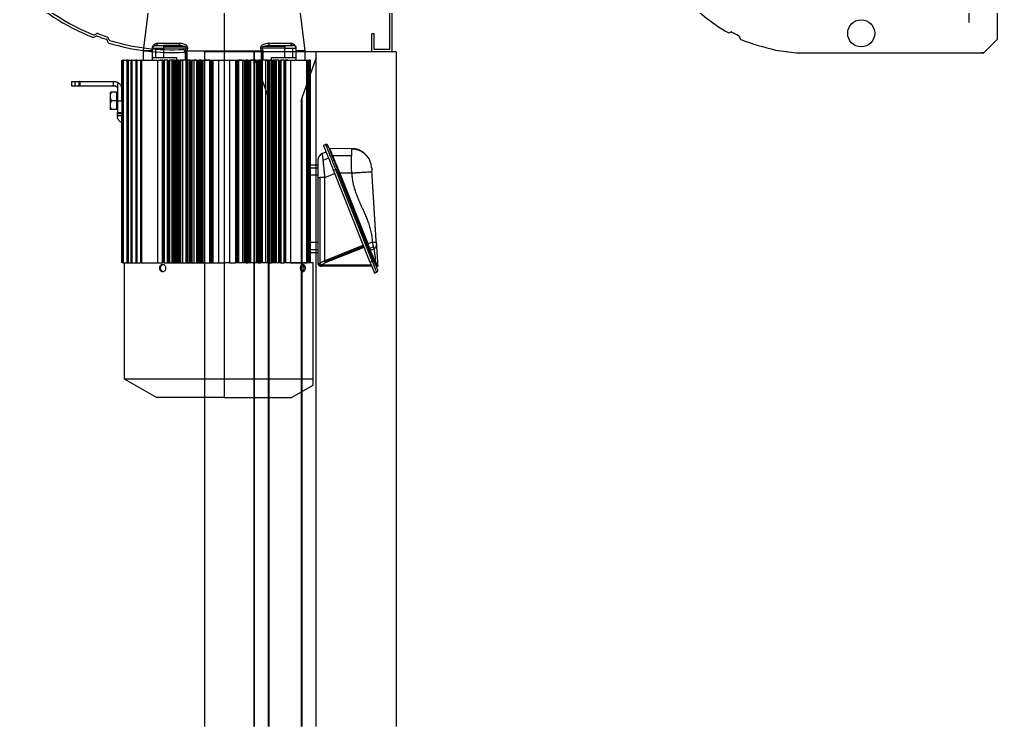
# Model space of a CAD drawing. Header units: millimetres. Extents: x -5505 to 394412, y -8522 to 584759.
# Drawn here: x 241105 to 241830, y 485355 to 485879 of the extents above; entities that cross this region are included whole.
import ezdxf

# ---------------------------------------------------------------- set-up
doc = ezdxf.new("R2010")
doc.units = ezdxf.units.MM
doc.linetypes.add('CENTER', pattern=[50.8, 31.75, -6.35, 6.35, -6.35])

# ---------------------------------------------------------------- blocks, each defined once
blk = doc.blocks.new('Motor_Hyponic_1hp_side')
at = {"color": 7, "linetype": 'Continuous', "lineweight": 25}
for p, q in [((-28.5, -118.74), (-32.5, -150.75)), ((27.5, -118.74), (27.5, -150.74)), ((87.5, -150.75), (83.5, -118.74)), ((-32.5, -150.73), (-32.5, -157.74)), ((-25.74, -150.74), (-25.73, -148.99)), ((-25.74, -150.74), (-25.73, -150.74)), ((-25.73, -150.74), (-25.56, -150.68)), ((-25.5, -155.74), (-25.5, -148.74)), ((-23.16, -155.74), (-23.16, -148.74)), ((-6.45, -146.74), (-17.5, -146.74)), ((-17.5, -147.33), (-2.06, -147.33)), ((-17.5, -148.74), (-17.5, -155.74)), ((-0.61, -148.74), (-17.5, -148.74)), ((-1.12, -150.62), (-0.61, -148.74)), ((-1.12, -150.62), (-0.64, -150.68)), ((-1.12, -157.74), (-1.12, -150.62)), ((-0.64, -150.68), (-0.2, -150.74)), ((-0.64, -157.74), (-0.64, -150.68)), ((-0.17, -150.74), (-0.2, -150.74)), ((-0.2, -150.74), (-0.2, -157.74)), ((0.3, -148.99), (-0.17, -150.74)), ((27.5, -150.74), (27.5, -157.74)), ((55.17, -150.74), (54.7, -148.99)), ((55.17, -150.74), (55.2, -150.74)), ((55.2, -150.74), (55.64, -150.68)), ((55.2, -157.74), (55.2, -150.74)), ((55.61, -148.74), (56.12, -150.62)), ((72.5, -148.74), (55.61, -148.74)), ((55.64, -150.68), (56.12, -150.62)), ((55.64, -150.68), (55.64, -157.74)), ((56.12, -150.62), (56.12, -157.74)), ((57.06, -147.33), (72.5, -147.33)), ((61.45, -146.74), (72.5, -146.74)), ((72.5, -155.74), (72.5, -148.74)), ((78.16, -148.74), (78.16, -155.74)), ((80.5, -148.74), (80.5, -155.74)), ((80.56, -150.68), (80.73, -150.74)), ((80.73, -148.99), (80.74, -150.74)), ((80.74, -150.74), (80.73, -150.74)), ((87.5, -157.74), (87.5, -150.73)), ((-48.39, -178.39), (-48.39, -157.74)), ((-47.87, -157.74), (-47.87, -307.74)), ((-47.37, -157.74), (-44.85, -157.74)), ((-47.37, -157.74), (-47.37, -307.74)), ((-44.5, -157.74), (-44.5, -307.74)), ((-43.7, -157.74), (-42.08, -157.74)), ((-43.7, -157.74), (-43.7, -307.74)), ((-41.73, -157.74), (-41.73, -307.74)), ((-40.93, -157.74), (-38.21, -157.74)), ((-40.93, -157.74), (-40.93, -307.74)), ((-37.86, -157.74), (-37.86, -307.74)), ((-37.15, -157.74), (-34.78, -157.74)), ((-37.15, -157.74), (-37.15, -307.74)), ((-34.5, -157.74), (-34.5, -307.74)), ((-34.27, -157.74), (-34.27, -307.74)), ((-33.7, -157.74), (-21.56, -157.74)), ((-33.7, -157.74), (-33.7, -307.74)), ((-25.5, -157.74), (-25.5, -155.74)), ((-21.56, -307.74), (-21.56, -157.74)), ((-17.85, -157.74), (-19.63, -157.74)), ((-18.11, -307.74), (-18.11, -157.74)), ((-17.5, -155.74), (-7.47, -155.74)), ((-17.5, -307.74), (-17.5, -157.74)), ((-17.27, -307.74), (-17.27, -157.74)), ((-14.8, -157.74), (-16.7, -157.74)), ((-16.7, -307.74), (-16.7, -157.74)), ((-14.8, -157.74), (-14.8, -307.74)), ((-14.23, -157.74), (-14.23, -307.74)), ((-14, -157.74), (-14, -307.74)), ((-13.42, -157.74), (-13.12, -157.74)), ((-11.02, -157.74), (-13.12, -157.74)), ((-13.12, -157.74), (-13.12, -307.74)), ((-11.02, -307.74), (-11.02, -157.74)), ((-10.38, -307.74), (-10.38, -157.74)), ((-9.71, -157.74), (-9.71, -307.74)), ((-9.07, -307.74), (-9.07, -157.74)), ((-8.64, -307.74), (-8.64, -157.74)), ((-8.47, -157.74), (-7.8, -157.74)), ((-8.47, -157.74), (-8.47, -307.74)), ((-7.8, -307.74), (-7.8, -157.74)), ((-7.47, -157.74), (-7.47, -155.74)), ((-7, -157.74), (-7, -307.74)), ((-6.2, -157.74), (-5.63, -157.74)), ((-6.2, -157.74), (-6.2, -307.74)), ((-5.63, -307.74), (-5.63, -157.74)), ((-1.12, -157.74), (-5.2, -157.74)), ((-4.85, -157.74), (-4.85, -307.74)), ((-0.76, -157.74), (-3.38, -157.74)), ((-3.38, -157.74), (-3.38, -307.74)), ((-0.64, -157.74), (-1.12, -157.74)), ((-0.76, -157.74), (-0.54, -157.74)), ((-0.76, -307.74), (-0.76, -157.74)), ((-0.19, -307.74), (-0.19, -157.74)), ((0.04, -157.74), (0.7, -157.74)), ((0.04, -157.74), (0.04, -307.74)), ((0.7, -307.74), (0.7, -157.74)), ((1.5, -157.74), (1.5, -307.74)), ((2.3, -157.74), (2.88, -157.74)), ((2.3, -157.74), (2.3, -307.74)), ((2.88, -307.74), (2.88, -157.74)), ((3.57, -157.74), (3.57, -307.74)), ((7.28, -157.74), (4.93, -157.74)), ((4.93, -157.74), (4.93, -307.74)), ((7.28, -157.74), (7.63, -157.74)), ((7.28, -307.74), (7.28, -157.74)), ((7.98, -307.74), (7.98, -157.74)), ((8.28, -157.74), (8.92, -157.74)), ((8.28, -157.74), (8.28, -307.74)), ((8.92, -307.74), (8.92, -157.74)), ((9.72, -157.74), (9.72, -307.74)), ((10.5, -157.74), (11.12, -157.74)), ((10.5, -157.74), (10.5, -307.74)), ((11.12, -307.74), (11.12, -157.74)), ((11.73, -157.74), (11.73, -307.74)), ((16.85, -157.74), (12.97, -157.74)), ((12.97, -157.74), (12.97, -307.74)), ((16.85, -307.74), (16.85, -157.74)), ((17.7, -307.74), (17.7, -157.74)), ((18.09, -157.74), (19.12, -157.74)), ((18.09, -157.74), (18.09, -307.74)), ((19.12, -157.74), (23.5, -157.74)), ((19.12, -157.74), (19.12, -307.74)), ((23.5, -307.74), (23.5, -157.74)), ((23.85, -157.74), (27.5, -157.74)), ((23.85, -157.74), (27.5, -157.74)), ((27.5, -157.74), (31.15, -157.74)), ((27.5, -157.74), (27.5, -307.74)), ((27.5, -157.74), (31.15, -157.74)), ((31.5, -157.74), (35.88, -157.74)), ((31.5, -157.74), (31.5, -307.74)), ((35.88, -157.74), (36.91, -157.74)), ((35.88, -157.74), (35.88, -307.74)), ((36.91, -307.74), (36.91, -157.74)), ((37.3, -157.74), (37.3, -307.74)), ((37.8, -157.74), (41.62, -157.74)), ((41.27, -157.74), (38.15, -157.74)), ((38.15, -157.74), (38.15, -307.74)), ((41.27, -307.74), (41.27, -157.74)), ((42.5, -307.74), (42.5, -157.74)), ((43.1, -157.74), (43.7, -157.74)), ((43.1, -157.74), (43.1, -307.74)), ((43.7, -307.74), (43.7, -157.74)), ((44.5, -157.74), (44.5, -307.74)), ((45.3, -157.74), (45.94, -157.74)), ((45.3, -157.74), (45.3, -307.74)), ((45.94, -307.74), (45.94, -157.74)), ((46.25, -157.74), (46.25, -307.74)), ((46.6, -157.74), (46.96, -157.74)), ((50.07, -157.74), (46.96, -157.74)), ((46.96, -157.74), (46.96, -307.74)), ((50.07, -307.74), (50.07, -157.74)), ((51.43, -307.74), (51.43, -157.74)), ((52.12, -157.74), (52.7, -157.74)), ((52.12, -157.74), (52.12, -307.74)), ((52.7, -307.74), (52.7, -157.74)), ((53.5, -157.74), (53.5, -307.74)), ((54.3, -157.74), (54.96, -157.74)), ((54.3, -157.74), (54.3, -307.74)), ((54.96, -307.74), (54.96, -157.74)), ((55.19, -157.74), (55.19, -307.74)), ((55.54, -157.74), (55.76, -157.74)), ((56.12, -157.74), (55.64, -157.74)), ((58.38, -157.74), (55.76, -157.74)), ((55.76, -157.74), (55.76, -307.74)), ((60.2, -157.74), (56.12, -157.74)), ((58.38, -307.74), (58.38, -157.74)), ((59.85, -307.74), (59.85, -157.74)), ((60.63, -157.74), (61.2, -157.74)), ((60.63, -157.74), (60.63, -307.74)), ((61.2, -307.74), (61.2, -157.74)), ((62, -157.74), (62, -307.74)), ((62.47, -155.74), (72.5, -155.74)), ((62.47, -157.74), (62.47, -155.74)), ((62.79, -157.74), (63.47, -157.74)), ((62.79, -157.74), (62.79, -307.74)), ((63.47, -307.74), (63.47, -157.74)), ((63.64, -157.74), (63.64, -307.74)), ((64.07, -157.74), (64.07, -307.74)), ((64.71, -307.74), (64.71, -157.74)), ((65.38, -307.74), (65.38, -157.74)), ((68.12, -157.74), (66.02, -157.74)), ((66.02, -157.74), (66.02, -307.74)), ((68.12, -157.74), (68.42, -157.74)), ((68.12, -307.74), (68.12, -157.74)), ((69, -307.74), (69, -157.74)), ((69.23, -307.74), (69.23, -157.74)), ((71.7, -157.74), (69.8, -157.74)), ((69.8, -307.74), (69.8, -157.74)), ((71.7, -157.74), (71.7, -307.74)), ((72.27, -157.74), (72.27, -307.74)), ((72.5, -157.74), (72.5, -307.74)), ((74.63, -157.74), (72.76, -157.74)), ((73.11, -307.74), (73.11, -157.74)), ((76.56, -157.74), (88.7, -157.74)), ((76.56, -157.74), (76.56, -307.74)), ((80.5, -155.74), (80.5, -157.74)), ((88.7, -307.74), (88.7, -157.74)), ((89.27, -307.74), (89.27, -157.74)), ((89.5, -307.74), (89.5, -157.74)), ((89.85, -157.74), (90.5, -157.74)), ((90.5, -307.74), (90.5, -157.74)), ((91.21, -307.74), (91.21, -157.74)), ((91.5, -307.74), (91.5, -157.74)), ((-85.6, -173.54), (-85.6, -176.74)), ((-82.8, -176.74), (-82.8, -173.54)), ((-79.51, -173.54), (-80, -173.54)), ((-80, -176.74), (-80, -173.54)), ((-79.51, -173.54), (-54.59, -173.54)), ((-79.51, -173.54), (-79.51, -176.74)), ((-54.59, -176.74), (-54.59, -173.54)), ((-80, -176.74), (-79.51, -176.74)), ((-79.51, -176.74), (-54.59, -176.74)), ((-51.6, -173.94), (-51.6, -178.74)), ((-51.6, -173.94), (-49.92, -175.07)), ((-51.6, -178.74), (-51.6, -187.74)), ((-48.4, -187.74), (-48.4, -178.74)), ((-56.9, -181.24), (-56.32, -181.24)), ((-52.2, -181.24), (-56.32, -181.24)), ((-52.2, -187.74), (-56.32, -187.74)), ((-52.2, -181.24), (-52.2, -187.74)), ((-51.6, -181.93), (-52.2, -181.93)), ((-52.2, -187.74), (-52.2, -194.24)), ((-51.6, -187.74), (-48.4, -187.74)), ((-56.32, -194.24), (-56.9, -194.24)), ((-52.2, -194.24), (-56.32, -194.24)), ((-52.2, -193.56), (-51.6, -193.56)), ((-51.6, -196.4), (-48.4, -196.4)), ((-48.4, -197.5), (-51.6, -197.5)), ((-51.6, -199), (-51.6, -199.54)), ((-48.4, -199), (-51.6, -199)), ((-48.4, -199.54), (-48.4, -199)), ((-48.4, -203.62), (-48.4, -199.54)), ((-48.39, -307.74), (-48.39, -196.75)), ((101.03, -220.68), (102.61, -220.05)), ((121.76, -223.2), (105.71, -223.28)), ((103.06, -225.76), (100.15, -226.93)), ((121.84, -228.48), (107.88, -228.54)), ((91.5, -235.24), (97, -235.24)), ((91.5, -237.44), (97, -237.44)), ((108.45, -239.25), (110.03, -238.62)), ((110.03, -238.62), (137.28, -306.88)), ((110.88, -238.28), (138.14, -306.54)), ((111.24, -238.14), (138.49, -306.4)), ((136.8, -237.28), (136.4, -234.65)), ((91.5, -292.74), (91.5, -242.74)), ((91.5, -242.74), (97, -242.74)), ((97, -242.74), (97, -292.74)), ((97, -244.49), (97, -308.24)), ((98.46, -244.49), (98.46, -308.09)), ((102, -306.3), (102, -244.49)), ((135.71, -307.51), (108.45, -239.25)), ((113.12, -241.24), (122.02, -241.2)), ((134.12, -293.84), (113.12, -241.24)), ((97, -292.74), (91.5, -292.74)), ((137.22, -292.6), (134.12, -293.84)), ((135.41, -297.06), (138.08, -295.99)), ((91.5, -298.05), (97, -298.05)), ((91.5, -300.24), (97, -300.24)), ((135.97, -298.48), (138.46, -297.48)), ((-47.37, -307.74), (-44.85, -307.74)), ((-46.5, -307.74), (-46.5, -393.74)), ((-44.5, -307.74), (-44.46, -307.74)), ((-33.7, -307.74), (-21.56, -307.74)), ((-16.7, -307.74), (-14.8, -307.74)), ((19.12, -307.74), (23.5, -307.74)), ((23.85, -307.74), (27.5, -307.74)), ((27.5, -307.74), (27.5, -393.74)), ((31.15, -307.74), (27.5, -307.74)), ((31.5, -307.74), (35.88, -307.74)), ((69.8, -307.74), (71.7, -307.74)), ((76.56, -307.74), (88.7, -307.74)), ((93.5, -393.74), (93.5, -307.74)), ((98.3, -308.24), (98.46, -308.09)), ((136.8, -310.24), (99.78, -310.24)), ((102.28, -307.01), (102, -306.3)), ((102.52, -307.61), (102.28, -307.01)), ((137.28, -306.88), (135.71, -307.51)), ((139.05, -306.18), (139.52, -305.99)), ((139.46, -307.21), (139.05, -306.18)), ((139.56, -307.2), (139.46, -307.21)), ((139.52, -305.99), (139.56, -307.2)), ((140.45, -311.11), (140.49, -310.95)), ((141.33, -310.57), (141.04, -310.57)), ((138.86, -315.41), (140.44, -314.78)), ((-46.51, -393.74), (-22.49, -407.75)), ((27.5, -393.74), (27.5, -407.74)), ((77.49, -407.75), (93.5, -398.41))]:
    blk.add_line(p, q, dxfattribs=at)
at = {"color": 8, "linetype": 'Continuous', "lineweight": 25}
for p, q in [((-48.11, -157.74), (-48.11, -178.55)), ((-48.11, -187.93), (-48.11, -307.74)), ((104.91, -230.39), (100.69, -232.07)), ((102, -244.49), (109.37, -241.55)), ((130.65, -294.85), (102, -306.3)), ((102.28, -307.01), (130.94, -295.57)), ((102.52, -307.61), (131.18, -296.17)), ((100.07, -310.06), (136.72, -310.06)), ((136.52, -309.56), (100.3, -309.56))]:
    blk.add_line(p, q, dxfattribs=at)
at = {"color": 7, "linetype": 'Continuous', "lineweight": 25}
for points in [[(-25.74, -150.74), (-26.77, -150.74), (-28.83, -150.74), (-30.92, -150.74), (-32.22, -150.74), (-32.64, -150.74), (-32.22, -150.74), (-30.92, -150.74), (-28.83, -150.74), (-26.77, -150.74), (-25.74, -150.74)], [(-24.91, -147.33), (-25, -147.43), (-25.18, -147.62), (-25.36, -147.97), (-25.48, -148.35), (-25.49, -148.61), (-25.5, -148.74)], [(-25.5, -148.74), (-25.47, -148.74), (-25.41, -148.74), (-24.93, -148.74), (-24.21, -148.74), (-23.51, -148.74), (-23.16, -148.74)], [(-24.91, -147.33), (-24.82, -147.24), (-24.62, -147.07), (-24.27, -146.88), (-23.89, -146.77), (-23.63, -146.75), (-23.5, -146.74)], [(-23.5, -146.74), (-23.41, -146.74), (-23.23, -146.74), (-21.84, -146.74), (-19.86, -146.74), (-18.29, -146.74), (-17.5, -146.74)], [(-23.16, -148.74), (-22.77, -148.74), (-21.98, -148.74), (-20.58, -148.74), (-19.07, -148.74), (-18.02, -148.74), (-17.5, -148.74)], [(-21.85, -144.99), (-20.32, -144.99), (-17.25, -144.99), (-11.69, -144.99), (-7.46, -144.99), (-5.35, -144.99)], [(-17.5, -147.33), (-17.5, -147.24), (-17.5, -147.07), (-17.5, -146.88), (-17.5, -146.77), (-17.5, -146.75), (-17.5, -146.74)], [(-17.5, -147.33), (-17.5, -147.43), (-17.5, -147.62), (-17.5, -147.97), (-17.5, -148.35), (-17.5, -148.61), (-17.5, -148.74)], [(0.3, -148.99), (0.15, -148.95), (-0.13, -148.87), (-0.45, -148.79), (-0.61, -148.74)], [(-0.17, -150.74), (2, -150.74), (6.32, -150.74), (13.23, -150.74), (20.31, -150.74), (25.1, -150.74), (27.5, -150.74)], [(27.5, -150.74), (29.9, -150.74), (34.69, -150.74), (41.77, -150.74), (48.68, -150.74), (53, -150.74), (55.17, -150.74)], [(54.7, -148.99), (54.85, -148.95), (55.13, -148.87), (55.45, -148.79), (55.61, -148.74)], [(60.35, -144.99), (62.46, -144.99), (66.69, -144.99), (72.25, -144.99), (75.32, -144.99), (76.85, -144.99)], [(72.5, -147.33), (72.5, -147.24), (72.5, -147.07), (72.5, -146.88), (72.5, -146.77), (72.5, -146.75), (72.5, -146.74)], [(72.5, -146.74), (73.29, -146.74), (74.86, -146.74), (76.84, -146.74), (78.23, -146.74), (78.41, -146.74), (78.5, -146.74)], [(72.5, -147.33), (72.5, -147.43), (72.5, -147.62), (72.5, -147.97), (72.5, -148.35), (72.5, -148.61), (72.5, -148.74)], [(72.5, -148.74), (73.02, -148.74), (74.07, -148.74), (75.58, -148.74), (76.98, -148.74), (77.77, -148.74), (78.16, -148.74)], [(78.16, -148.74), (78.51, -148.74), (79.21, -148.74), (79.93, -148.74), (80.41, -148.74), (80.47, -148.74), (80.5, -148.74)], [(79.91, -147.33), (79.82, -147.24), (79.62, -147.07), (79.27, -146.88), (78.89, -146.77), (78.63, -146.75), (78.5, -146.74)], [(79.91, -147.33), (80, -147.43), (80.18, -147.62), (80.36, -147.97), (80.48, -148.35), (80.49, -148.61), (80.5, -148.74)], [(80.74, -150.74), (81.77, -150.74), (83.83, -150.74), (85.92, -150.74), (87.22, -150.74), (87.64, -150.74), (87.22, -150.74), (85.92, -150.74), (83.83, -150.74), (81.77, -150.74), (80.74, -150.74)], [(-47.37, -157.74), (-47.46, -157.74), (-47.65, -157.74), (-47.8, -157.74), (-47.87, -157.74)], [(-43.7, -157.74), (-43.8, -157.74), (-44.01, -157.74), (-44.28, -157.74), (-44.46, -157.74), (-44.49, -157.74), (-44.5, -157.74)], [(-40.93, -157.74), (-41.03, -157.74), (-41.24, -157.74), (-41.51, -157.74), (-41.69, -157.74), (-41.71, -157.74), (-41.73, -157.74)], [(-37.15, -157.74), (-37.25, -157.74), (-37.44, -157.74), (-37.67, -157.74), (-37.83, -157.74), (-37.85, -157.74), (-37.86, -157.74)], [(-33.7, -157.74), (-33.75, -157.74), (-33.86, -157.74), (-34.01, -157.74), (-34.15, -157.74), (-34.23, -157.74), (-34.27, -157.74)], [(-25.5, -155.74), (-25.47, -155.74), (-25.41, -155.74), (-24.93, -155.74), (-24.21, -155.74), (-23.51, -155.74), (-23.16, -155.74)], [(-23.16, -155.74), (-22.77, -155.74), (-21.98, -155.74), (-20.58, -155.74), (-19.07, -155.74), (-18.02, -155.74), (-17.5, -155.74)], [(-21.56, -157.74), (-21.44, -157.74), (-21.22, -157.74), (-20.4, -157.74), (-19.33, -157.74), (-18.52, -157.74), (-18.11, -157.74)], [(-16.7, -157.74), (-16.75, -157.74), (-16.86, -157.74), (-17.01, -157.74), (-17.15, -157.74), (-17.23, -157.74), (-17.27, -157.74)], [(-14.23, -157.74), (-14.27, -157.74), (-14.35, -157.74), (-14.49, -157.74), (-14.64, -157.74), (-14.75, -157.74), (-14.8, -157.74)], [(-7, -157.74), (-7.1, -157.74), (-7.31, -157.74), (-7.58, -157.74), (-7.76, -157.74), (-7.79, -157.74), (-7.8, -157.74)], [(-6.2, -157.74), (-6.21, -157.74), (-6.24, -157.74), (-6.42, -157.74), (-6.69, -157.74), (-6.9, -157.74), (-7, -157.74)], [(-5.63, -157.74), (-5.62, -157.74), (-5.58, -157.74), (-5.41, -157.74), (-5.17, -157.74), (-4.95, -157.74), (-4.85, -157.74)], [(-4.85, -157.74), (-4.73, -157.74), (-4.49, -157.74), (-4.11, -157.74), (-3.72, -157.74), (-3.49, -157.74), (-3.38, -157.74)], [(1.5, -157.74), (1.4, -157.74), (1.2, -157.74), (0.94, -157.74), (0.75, -157.74), (0.72, -157.74), (0.7, -157.74)], [(2.3, -157.74), (2.29, -157.74), (2.26, -157.74), (2.08, -157.74), (1.81, -157.74), (1.6, -157.74), (1.5, -157.74)], [(2.88, -157.74), (2.89, -157.74), (2.92, -157.74), (3.07, -157.74), (3.28, -157.74), (3.47, -157.74), (3.57, -157.74)], [(3.57, -157.74), (3.67, -157.74), (3.88, -157.74), (4.23, -157.74), (4.59, -157.74), (4.82, -157.74), (4.93, -157.74)], [(9.72, -157.74), (9.62, -157.74), (9.41, -157.74), (9.14, -157.74), (8.96, -157.74), (8.93, -157.74), (8.92, -157.74)], [(10.5, -157.74), (10.47, -157.74), (10.41, -157.74), (10.23, -157.74), (9.99, -157.74), (9.81, -157.74), (9.72, -157.74)], [(11.12, -157.74), (11.13, -157.74), (11.16, -157.74), (11.29, -157.74), (11.47, -157.74), (11.64, -157.74), (11.73, -157.74)], [(11.73, -157.74), (11.82, -157.74), (12, -157.74), (12.32, -157.74), (12.65, -157.74), (12.87, -157.74), (12.97, -157.74)], [(16.85, -157.74), (17.01, -157.74), (17.34, -157.74), (17.58, -157.74), (17.7, -157.74)], [(17.7, -157.74), (17.8, -157.74), (18.01, -157.74), (18.06, -157.74), (18.09, -157.74)], [(36.91, -157.74), (36.94, -157.74), (36.99, -157.74), (37.2, -157.74), (37.3, -157.74)], [(37.3, -157.74), (37.42, -157.74), (37.66, -157.74), (37.99, -157.74), (38.15, -157.74)], [(41.27, -157.74), (41.37, -157.74), (41.59, -157.74), (41.92, -157.74), (42.23, -157.74), (42.41, -157.74), (42.5, -157.74)], [(42.5, -157.74), (42.59, -157.74), (42.75, -157.74), (42.94, -157.74), (43.06, -157.74), (43.09, -157.74), (43.1, -157.74)], [(44.5, -157.74), (44.39, -157.74), (44.18, -157.74), (43.92, -157.74), (43.73, -157.74), (43.71, -157.74), (43.7, -157.74)], [(45.3, -157.74), (45.29, -157.74), (45.26, -157.74), (45.08, -157.74), (44.81, -157.74), (44.6, -157.74), (44.5, -157.74)], [(50.07, -157.74), (50.18, -157.74), (50.41, -157.74), (50.77, -157.74), (51.12, -157.74), (51.33, -157.74), (51.43, -157.74)], [(51.43, -157.74), (51.53, -157.74), (51.72, -157.74), (51.93, -157.74), (52.08, -157.74), (52.11, -157.74), (52.12, -157.74)], [(53.5, -157.74), (53.4, -157.74), (53.19, -157.74), (52.92, -157.74), (52.74, -157.74), (52.71, -157.74), (52.7, -157.74)], [(54.3, -157.74), (54.29, -157.74), (54.26, -157.74), (54.08, -157.74), (53.81, -157.74), (53.6, -157.74), (53.5, -157.74)], [(58.38, -157.74), (58.49, -157.74), (58.72, -157.74), (59.11, -157.74), (59.49, -157.74), (59.73, -157.74), (59.85, -157.74)], [(59.85, -157.74), (59.95, -157.74), (60.17, -157.74), (60.41, -157.74), (60.58, -157.74), (60.62, -157.74), (60.63, -157.74)], [(62, -157.74), (61.9, -157.74), (61.69, -157.74), (61.42, -157.74), (61.24, -157.74), (61.21, -157.74), (61.2, -157.74)], [(62.79, -157.74), (62.77, -157.74), (62.73, -157.74), (62.54, -157.74), (62.29, -157.74), (62.1, -157.74), (62, -157.74)], [(69.8, -157.74), (69.75, -157.74), (69.64, -157.74), (69.49, -157.74), (69.35, -157.74), (69.27, -157.74), (69.23, -157.74)], [(72.27, -157.74), (72.23, -157.74), (72.15, -157.74), (72.01, -157.74), (71.86, -157.74), (71.75, -157.74), (71.7, -157.74)], [(72.5, -155.74), (73.02, -155.74), (74.07, -155.74), (75.58, -155.74), (76.98, -155.74), (77.77, -155.74), (78.16, -155.74)], [(73.11, -157.74), (73.52, -157.74), (74.33, -157.74), (75.4, -157.74), (76.22, -157.74), (76.44, -157.74), (76.56, -157.74)], [(78.16, -155.74), (78.51, -155.74), (79.21, -155.74), (79.93, -155.74), (80.41, -155.74), (80.47, -155.74), (80.5, -155.74)], [(89.27, -157.74), (89.23, -157.74), (89.15, -157.74), (89.01, -157.74), (88.86, -157.74), (88.75, -157.74), (88.7, -157.74)], [(91.21, -157.74), (91.16, -157.74), (91.06, -157.74), (90.88, -157.74), (90.7, -157.74), (90.57, -157.74), (90.5, -157.74)], [(-85.6, -173.54), (-85.54, -173.54), (-85.41, -173.54), (-84.47, -173.54), (-83.36, -173.54), (-82.8, -173.54)], [(-82.8, -173.54), (-82.67, -173.54), (-82.4, -173.54), (-81.72, -173.54), (-80.9, -173.54), (-80.3, -173.54), (-80, -173.54)], [(-54.59, -173.54), (-54.57, -173.54), (-54.53, -173.54), (-54.32, -173.54), (-54.01, -173.54), (-53.74, -173.54), (-53.6, -173.54)], [(-85.6, -176.74), (-85.54, -176.74), (-85.41, -176.74), (-84.47, -176.74), (-83.36, -176.74), (-82.8, -176.74)], [(-82.8, -176.74), (-82.67, -176.74), (-82.4, -176.74), (-81.72, -176.74), (-80.9, -176.74), (-80.3, -176.74), (-80, -176.74)], [(-54.59, -176.74), (-54.57, -176.74), (-54.53, -176.74), (-54.32, -176.74), (-54.01, -176.74), (-53.74, -176.74), (-53.6, -176.74)], [(-48.4, -178.74), (-48.42, -178.4), (-48.46, -177.72), (-48.77, -176.74), (-49.24, -175.83), (-49.7, -175.32), (-49.92, -175.07)], [(-56.32, -181.24), (-56.61, -182.33), (-57.19, -184.49), (-56.61, -186.66), (-56.32, -187.74)], [(-56.9, -181.24), (-56.9, -181.34), (-56.9, -181.54), (-56.9, -183.04), (-56.9, -185.19), (-56.9, -187.74), (-56.9, -190.3), (-56.9, -192.45), (-56.9, -193.95), (-56.9, -194.15), (-56.9, -194.24)], [(-56.32, -187.74), (-56.61, -188.83), (-57.19, -190.99), (-56.61, -193.16), (-56.32, -194.24)], [(-51.6, -187.74), (-51.6, -188.62), (-51.6, -190.36), (-51.6, -192.79), (-51.6, -194.92), (-51.6, -195.91), (-51.6, -196.4)], [(-48.4, -187.74), (-48.4, -188.62), (-48.4, -190.36), (-48.4, -192.79), (-48.4, -194.92), (-48.4, -195.91), (-48.4, -196.4)], [(-51.6, -197.5), (-51.6, -197.28), (-51.6, -196.84), (-51.6, -196.55), (-51.6, -196.4)], [(-51.6, -199), (-51.6, -198.74), (-51.6, -198.21), (-51.6, -197.74), (-51.6, -197.5)], [(-50.37, -202.51), (-50.55, -202.31), (-50.92, -201.9), (-51.3, -201.16), (-51.55, -200.37), (-51.58, -199.82), (-51.6, -199.54)], [(-50.37, -202.51), (-50.08, -202.77), (-49.5, -203.27), (-48.77, -203.5), (-48.4, -203.62)], [(-48.4, -196.4), (-48.4, -196.55), (-48.4, -196.84), (-48.4, -197.28), (-48.4, -197.5)], [(-48.4, -197.5), (-48.4, -197.74), (-48.4, -198.21), (-48.4, -198.74), (-48.4, -199)], [(101.03, -220.68), (101.06, -220.75), (101.12, -220.89), (101.56, -221.99), (102.24, -223.71), (103.17, -226.03), (104.3, -228.87), (105.59, -232.1), (106.99, -235.61), (107.96, -238.04), (108.45, -239.25)], [(102.61, -220.05), (102.69, -220.02), (102.85, -219.97), (103.11, -219.95), (103.37, -219.97), (103.53, -220.03), (103.61, -220.06)], [(102.61, -220.05), (102.64, -220.12), (102.7, -220.25), (103.14, -221.36), (103.82, -223.08), (104.75, -225.4), (105.88, -228.24), (107.17, -231.47), (108.57, -234.97), (109.54, -237.41), (110.03, -238.62)], [(104.3, -220.77), (104.27, -220.7), (104.19, -220.54), (104.03, -220.34), (103.84, -220.17), (103.68, -220.1), (103.61, -220.06)], [(104.3, -220.77), (104.33, -220.84), (104.38, -220.97), (104.79, -222), (105.43, -223.6), (106.3, -225.78), (107.36, -228.43), (108.57, -231.45), (109.87, -234.73), (110.78, -237), (111.24, -238.14)], [(105.71, -223.28), (105.65, -223.27), (105.53, -223.27), (105.43, -223.21), (105.37, -223.18)], [(97.86, -228.77), (97.61, -229.2), (97.11, -230.07), (97.04, -231.07), (97, -231.57)], [(100.15, -226.93), (99.7, -227.15), (98.8, -227.59), (98.17, -228.37), (97.86, -228.77)], [(91.5, -242.74), (91.5, -242.25), (91.5, -241.27), (91.5, -239.86), (91.5, -238.54), (91.5, -237.81), (91.5, -237.44)], [(97, -235.24), (97, -235.27), (97, -235.33), (97, -235.78), (97, -236.46), (97, -237.11), (97, -237.44)], [(97, -237.44), (97, -237.81), (97, -238.54), (97, -239.86), (97, -241.27), (97, -242.25), (97, -242.74)], [(110.03, -238.62), (110.11, -238.59), (110.27, -238.53), (110.49, -238.44), (110.71, -238.35), (110.82, -238.3), (110.88, -238.28)], [(111.24, -238.14), (111.23, -238.14), (111.22, -238.14), (111.15, -238.17), (111.04, -238.22), (110.94, -238.26), (110.88, -238.28)], [(97, -244.49), (97.02, -244.49), (97.06, -244.49), (97.35, -244.49), (97.81, -244.49), (98.25, -244.49), (98.46, -244.49)], [(102, -244.49), (101.67, -244.49), (101.02, -244.49), (100.08, -244.49), (99.2, -244.49), (98.71, -244.49), (98.46, -244.49)], [(112.73, -241.4), (112.75, -241.39), (112.81, -241.37), (112.91, -241.33), (113.01, -241.29), (113.09, -241.26), (113.12, -241.24)], [(91.5, -298.05), (91.5, -297.68), (91.5, -296.95), (91.5, -295.63), (91.5, -294.22), (91.5, -293.23), (91.5, -292.74)], [(97, -292.74), (97, -293.23), (97, -294.22), (97, -295.63), (97, -296.95), (97, -297.68), (97, -298.05)], [(134.12, -293.84), (134.08, -293.85), (134.01, -293.88), (133.91, -293.92), (133.81, -293.96), (133.75, -293.98), (133.73, -293.99)], [(135.41, -297.06), (135.32, -296.83), (135.14, -296.38), (134.82, -295.58), (134.48, -294.73), (134.24, -294.13), (134.12, -293.84)], [(135.97, -298.48), (135.96, -298.45), (135.94, -298.39), (135.82, -298.1), (135.65, -297.66), (135.49, -297.26), (135.41, -297.06)], [(139.05, -306.18), (138.66, -305.19), (137.87, -303.22), (136.87, -300.71), (136.15, -298.92), (136.03, -298.62), (135.97, -298.48)], [(-47.87, -307.74), (-47.8, -307.74), (-47.65, -307.74), (-47.46, -307.74), (-47.37, -307.74)], [(-41.73, -307.74), (-41.71, -307.74), (-41.69, -307.74), (-41.51, -307.74), (-41.24, -307.74), (-41.03, -307.74), (-40.93, -307.74)], [(-37.86, -307.74), (-37.85, -307.74), (-37.83, -307.74), (-37.67, -307.74), (-37.44, -307.74), (-37.25, -307.74), (-37.15, -307.74)], [(-34.27, -307.74), (-34.23, -307.74), (-34.15, -307.74), (-34.01, -307.74), (-33.86, -307.74), (-33.75, -307.74), (-33.7, -307.74)], [(-17.27, -307.74), (-17.23, -307.74), (-17.15, -307.74), (-17.01, -307.74), (-16.86, -307.74), (-16.75, -307.74), (-16.7, -307.74)], [(-14.8, -307.74), (-14.75, -307.74), (-14.64, -307.74), (-14.49, -307.74), (-14.35, -307.74), (-14.27, -307.74), (-14.23, -307.74)], [(-7.8, -307.74), (-7.79, -307.74), (-7.76, -307.74), (-7.58, -307.74), (-7.31, -307.74), (-7.1, -307.74), (-7, -307.74)], [(-7, -307.74), (-6.9, -307.74), (-6.69, -307.74), (-6.42, -307.74), (-6.24, -307.74), (-6.21, -307.74), (-6.2, -307.74)], [(0.7, -307.74), (0.72, -307.74), (0.75, -307.74), (0.94, -307.74), (1.2, -307.74), (1.4, -307.74), (1.5, -307.74)], [(1.5, -307.74), (1.6, -307.74), (1.81, -307.74), (2.08, -307.74), (2.26, -307.74), (2.29, -307.74), (2.3, -307.74)], [(8.92, -307.74), (8.93, -307.74), (8.96, -307.74), (9.14, -307.74), (9.41, -307.74), (9.62, -307.74), (9.72, -307.74)], [(43.7, -307.74), (43.71, -307.74), (43.73, -307.74), (43.92, -307.74), (44.18, -307.74), (44.39, -307.74), (44.5, -307.74)], [(44.5, -307.74), (44.6, -307.74), (44.81, -307.74), (45.08, -307.74), (45.26, -307.74), (45.29, -307.74), (45.3, -307.74)], [(52.7, -307.74), (52.71, -307.74), (52.74, -307.74), (52.92, -307.74), (53.19, -307.74), (53.4, -307.74), (53.5, -307.74)], [(53.5, -307.74), (53.6, -307.74), (53.81, -307.74), (54.08, -307.74), (54.26, -307.74), (54.29, -307.74), (54.3, -307.74)], [(61.2, -307.74), (61.21, -307.74), (61.24, -307.74), (61.42, -307.74), (61.69, -307.74), (61.9, -307.74), (62, -307.74)], [(62, -307.74), (62.1, -307.74), (62.29, -307.74), (62.54, -307.74), (62.73, -307.74), (62.77, -307.74), (62.79, -307.74)], [(69.23, -307.74), (69.27, -307.74), (69.35, -307.74), (69.49, -307.74), (69.64, -307.74), (69.75, -307.74), (69.8, -307.74)], [(71.7, -307.74), (71.75, -307.74), (71.86, -307.74), (72.01, -307.74), (72.15, -307.74), (72.23, -307.74), (72.27, -307.74)], [(88.7, -307.74), (88.75, -307.74), (88.86, -307.74), (89.01, -307.74), (89.15, -307.74), (89.23, -307.74), (89.27, -307.74)], [(97, -308.24), (97.02, -308.24), (97.05, -308.24), (97.31, -308.24), (97.71, -308.24), (98.1, -308.24), (98.3, -308.24)], [(97, -308.24), (97.01, -308.37), (97.02, -308.64), (97.14, -309.01), (97.32, -309.36), (97.5, -309.56), (97.59, -309.66)], [(99, -310.24), (98.87, -310.24), (98.61, -310.22), (98.23, -310.1), (97.88, -309.92), (97.68, -309.74), (97.59, -309.66)], [(99.78, -310.24), (99.58, -310.21), (99.2, -310.15), (98.71, -309.69), (98.36, -309.03), (98.32, -308.51), (98.3, -308.24)], [(99, -310.24), (99.01, -310.24), (99.03, -310.24), (99.19, -310.24), (99.43, -310.24), (99.66, -310.24), (99.78, -310.24)], [(99.78, -310.24), (99.83, -310.24), (99.93, -310.22), (100.02, -310.12), (100.07, -310.06)], [(100.07, -310.06), (100.11, -310), (100.2, -309.86), (100.27, -309.66), (100.3, -309.56)], [(135.71, -307.51), (136.12, -308.55), (136.94, -310.61), (137.99, -313.22), (138.72, -315.05), (138.81, -315.29), (138.86, -315.41)], [(137.28, -306.88), (137.36, -306.85), (137.52, -306.79), (137.75, -306.7), (137.96, -306.61), (138.08, -306.56), (138.14, -306.54)], [(137.28, -306.88), (137.7, -307.92), (138.52, -309.98), (139.57, -312.59), (140.29, -314.42), (140.39, -314.66), (140.44, -314.78)], [(138.49, -306.4), (138.49, -306.4), (138.48, -306.4), (138.41, -306.43), (138.3, -306.48), (138.19, -306.52), (138.14, -306.54)], [(138.49, -306.4), (138.84, -307.28), (139.54, -309.03), (140.42, -311.24), (141.04, -312.78), (141.12, -312.99), (141.16, -313.09)], [(140.55, -310.84), (140.58, -310.8), (140.64, -310.72), (140.76, -310.64), (140.9, -310.59), (140.99, -310.58), (141.04, -310.57)], [(140.44, -314.78), (140.51, -314.74), (140.67, -314.67), (140.87, -314.5), (141.03, -314.31), (141.11, -314.16), (141.15, -314.08)], [(141.16, -313.09), (141.19, -313.17), (141.24, -313.33), (141.26, -313.58), (141.24, -313.84), (141.18, -314), (141.15, -314.08)], [(-46.5, -393.74), (-46.38, -393.74), (-46.13, -393.74), (-44.17, -393.74), (-41.07, -393.74), (-36.77, -393.74), (-31.38, -393.74), (-24.98, -393.74), (-17.68, -393.74), (-9.61, -393.74), (-0.9, -393.74), (8.29, -393.74), (17.81, -393.74), (24.27, -393.74), (27.5, -393.74)], [(27.5, -393.74), (29.76, -393.74), (34.29, -393.74), (41.03, -393.74), (47.65, -393.74), (54.1, -393.74), (60.33, -393.74), (66.28, -393.74), (71.91, -393.74), (77.16, -393.74), (81.99, -393.74), (86.36, -393.74), (90.27, -393.74), (92.42, -393.74), (93.5, -393.74)], [(27.5, -407.74), (25.32, -407.74), (20.96, -407.74), (14.52, -407.74), (8.31, -407.74), (2.43, -407.74), (-3.03, -407.74), (-7.96, -407.74), (-12.28, -407.74), (-15.92, -407.74), (-18.83, -407.74), (-20.92, -407.74), (-22.25, -407.74), (-22.42, -407.74), (-22.5, -407.74)], [(27.5, -407.74), (29.68, -407.74), (34.04, -407.74), (40.48, -407.74), (46.69, -407.74), (52.57, -407.74), (58.03, -407.74), (62.96, -407.74), (67.28, -407.74), (70.92, -407.74), (73.83, -407.74), (75.92, -407.74), (77.25, -407.74), (77.42, -407.74), (77.5, -407.74)]]:
    blk.add_open_spline(points, degree=3, dxfattribs=at)
for points, knots in [([(-25.73, -148.99), (-25.72, -148.81), (-25.71, -148.44), (-25.59, -147.89), (-25.42, -147.39), (-25.13, -146.82), (-24.71, -146.26), (-24, -145.61), (-23.05, -145.1), (-22.25, -145.03), (-21.85, -144.99)], [0, 0, 0, 0, 0.063384, 0.127103, 0.18747, 0.254016, 0.379802, 0.504592, 0.752524, 1, 1, 1, 1]), ([(-21.85, -144.99), (-21.89, -145.22), (-21.98, -145.69), (-22.37, -146.27), (-22.9, -146.67), (-23.31, -146.72), (-23.5, -146.74)], [0, 0, 0, 0, 0.241646, 0.5, 0.758354, 1, 1, 1, 1]), ([(-5.35, -144.99), (-5.38, -145.23), (-5.44, -145.7), (-5.7, -146.27), (-6.05, -146.67), (-6.31, -146.72), (-6.45, -146.74)], [0, 0, 0, 0, 0.2500324, 0.5, 0.7499676, 1, 1, 1, 1]), ([(-6.45, -146.74), (-5.7, -146.76), (-4.22, -146.8), (-2.77, -147.15), (-2.06, -147.33)], [0, 0, 0, 0, 0.50772, 1, 1, 1, 1]), ([(-5.35, -144.99), (-4.74, -145.03), (-3.52, -145.1), (-2.02, -145.61), (-0.91, -146.26), (-0.28, -146.82), (0.12, -147.39), (0.32, -147.89), (0.4, -148.44), (0.33, -148.81), (0.3, -148.99)], [0, 0, 0, 0, 0.247476, 0.495408, 0.620198, 0.745984, 0.812522, 0.872897, 0.936616, 1, 1, 1, 1]), ([(-0.61, -148.74), (-0.59, -148.71), (-0.56, -148.64), (-0.53, -148.52), (-0.54, -148.41), (-0.57, -148.25), (-0.68, -148.07), (-1.13, -147.65), (-1.64, -147.47), (-2.06, -147.33)], [0, 0, 0, 0, 0.050013, 0.097935, 0.145959, 0.196264, 0.301799, 0.422004, 1, 1, 1, 1]), ([(54.7, -148.99), (54.67, -148.81), (54.6, -148.44), (54.68, -147.89), (54.88, -147.39), (55.28, -146.82), (55.91, -146.26), (57.02, -145.61), (58.52, -145.1), (59.74, -145.03), (60.35, -144.99)], [0, 0, 0, 0, 0.063384, 0.127103, 0.18747, 0.254016, 0.379802, 0.504592, 0.752524, 1, 1, 1, 1]), ([(57.06, -147.33), (56.64, -147.47), (56.13, -147.65), (55.68, -148.07), (55.57, -148.25), (55.54, -148.41), (55.53, -148.52), (55.56, -148.64), (55.59, -148.71), (55.61, -148.74)], [0, 0, 0, 0, 0.577995, 0.6982, 0.803734, 0.854036, 0.902059, 0.949982, 1, 1, 1, 1]), ([(57.06, -147.33), (57.77, -147.15), (59.22, -146.8), (60.7, -146.76), (61.45, -146.74)], [0, 0, 0, 0, 0.49228, 1, 1, 1, 1]), ([(60.35, -144.99), (60.38, -145.22), (60.44, -145.69), (60.7, -146.27), (61.05, -146.67), (61.32, -146.72), (61.45, -146.74)], [0, 0, 0, 0, 0.241646, 0.5, 0.758354, 1, 1, 1, 1]), ([(76.85, -144.99), (77.25, -145.03), (78.05, -145.1), (79, -145.61), (79.71, -146.26), (80.13, -146.82), (80.42, -147.39), (80.59, -147.89), (80.71, -148.44), (80.72, -148.81), (80.73, -148.99)], [0, 0, 0, 0, 0.247476, 0.495408, 0.620198, 0.745984, 0.812522, 0.872897, 0.936616, 1, 1, 1, 1]), ([(76.85, -144.99), (76.89, -145.23), (76.99, -145.7), (77.38, -146.27), (77.9, -146.67), (78.3, -146.72), (78.5, -146.74)], [0, 0, 0, 0, 0.250032, 0.5, 0.749968, 1, 1, 1, 1]), ([(-8.82, -157.74), (-10.14, -157.74), (-11.51, -157.74), (-12.73, -157.74), (-12.77, -157.74)], [0, 0, 0, 0, 0.964822, 1, 1, 1, 1]), ([(4.58, -157.74), (5.17, -157.74), (6.15, -157.74), (7.21, -157.74), (7.63, -157.74)], [0, 0, 0, 0, 0.5983283, 1, 1, 1, 1]), ([(12.5, -157.74), (12.74, -157.74), (14.32, -157.74), (15.97, -157.74), (17.35, -157.74)], [0, 0, 0, 0, 0.158089, 1, 1, 1, 1]), ([(46.72, -157.74), (47.36, -157.74), (48.64, -157.74), (49.83, -157.74), (50.42, -157.74)], [0, 0, 0, 0, 0.504165, 1, 1, 1, 1]), ([(67.77, -157.74), (67.73, -157.74), (66.51, -157.74), (65.14, -157.74), (63.82, -157.74)], [0, 0, 0, 0, 0.035177, 1, 1, 1, 1]), ([(-53.6, -173.54), (-53.45, -173.55), (-53.16, -173.55), (-52.65, -173.62), (-52.13, -173.74), (-51.78, -173.88), (-51.6, -173.94)], [0, 0, 0, 0, 0.251048, 0.501543, 0.74742, 1, 1, 1, 1]), ([(-52.19, -177.33), (-52.3, -177.23), (-52.51, -177.04), (-52.89, -176.86), (-53.26, -176.76), (-53.49, -176.75), (-53.6, -176.74)], [0, 0, 0, 0, 0.257065, 0.498228, 0.746917, 1, 1, 1, 1]), ([(-52.19, -177.33), (-52.1, -177.42), (-51.93, -177.62), (-51.68, -178.08), (-51.63, -178.48), (-51.6, -178.74)], [0, 0, 0, 0, 0.2479093, 0.4977214, 1, 1, 1, 1]), ([(-48.4, -199.54), (-48.39, -199.63), (-48.38, -199.76), (-48.32, -199.96), (-48.23, -200.12), (-48.14, -200.21), (-48.11, -200.25)], [0, 0, 0, 0, 0.313362, 0.502369, 0.776727, 1, 1, 1, 1]), ([(105.71, -223.28), (105.74, -223.34), (105.79, -223.48), (106.23, -224.55), (106.91, -226.19), (107.55, -227.74), (107.88, -228.54)], [0, 0, 0, 0, 0.24497, 0.494667, 0.740032, 1, 1, 1, 1]), ([(135.53, -232.12), (135.52, -232.08), (135.19, -231.12), (134.07, -229.42), (132.16, -227.18), (129.79, -225.37), (127.18, -224.1), (124.47, -223.33), (122.65, -223.25), (121.76, -223.2)], [0, 0, 0, 0, 0.007238, 0.175088, 0.346223, 0.517358, 0.685209, 0.846853, 1, 1, 1, 1]), ([(121.76, -223.2), (121.76, -223.21), (121.76, -223.21), (121.77, -223.55), (121.77, -223.56)], [0, 0, 0, 0, 0.9591882, 1, 1, 1, 1]), ([(136.4, -234.65), (136.14, -233.79), (135.64, -232.13), (134.42, -230.04), (133.04, -228.36), (131.49, -226.93), (129.71, -225.65), (127.49, -224.54), (124.78, -223.7), (122.8, -223.6), (121.77, -223.55)], [0, 0, 0, 0, 0.137001, 0.264801, 0.379244, 0.478235, 0.582323, 0.706381, 0.847226, 1, 1, 1, 1]), ([(97, -231.57), (97, -231.62), (97, -231.72), (97, -232.49), (97, -233.69), (97, -235.31), (97, -237.28), (97, -239.53), (97, -241.96), (97, -243.65), (97, -244.49)], [0, 0, 0, 0, 0.12043, 0.241574, 0.364025, 0.488164, 0.614104, 0.741685, 0.870509, 1, 1, 1, 1]), ([(100.15, -226.93), (100.15, -226.99), (100.16, -227.08), (100.22, -227.66), (100.3, -228.42), (100.44, -229.77), (100.61, -231.29), (100.69, -232.07)], [0, 0, 0, 0, 0.246637, 0.371561, 0.497567, 0.742422, 1, 1, 1, 1]), ([(107.88, -228.54), (108.12, -229.11), (108.59, -230.26), (109.4, -232.22), (110.19, -234.14), (110.96, -235.99), (111.62, -237.61), (112.36, -239.38), (112.84, -240.56), (113.12, -241.24)], [0, 0, 0, 0, 0.161357, 0.325251, 0.495108, 0.613962, 0.746886, 0.852341, 1, 1, 1, 1]), ([(122.02, -241.2), (122, -239.74), (121.96, -237.01), (121.91, -233.41), (121.87, -230.6), (121.85, -229.14), (121.84, -228.48)], [0, 0, 0, 0, 0.309655, 0.579582, 0.809716, 1, 1, 1, 1]), ([(100.69, -232.07), (100.74, -232.6), (100.86, -233.69), (101.06, -235.6), (101.26, -237.51), (101.46, -239.36), (101.62, -240.94), (101.81, -242.67), (101.93, -243.82), (102, -244.49)], [0, 0, 0, 0, 0.154252, 0.320053, 0.497462, 0.616033, 0.74839, 0.853256, 1, 1, 1, 1]), ([(136.8, -237.28), (136.8, -237.32), (136.81, -237.41), (136.85, -238.11), (136.91, -239.1), (136.96, -239.88), (136.99, -240.28)], [0, 0, 0, 0, 0.24988, 0.499939, 0.749972, 1, 1, 1, 1]), ([(122.02, -241.2), (122.93, -241.15), (124.81, -241.03), (127.6, -240.86), (130.28, -240.69), (132.68, -240.54), (134.62, -240.42), (136.01, -240.34), (136.84, -240.29), (136.94, -240.28), (136.99, -240.28)], [0, 0, 0, 0, 0.116516, 0.240011, 0.368641, 0.5, 0.631359, 0.759989, 0.883484, 1, 1, 1, 1]), ([(122.02, -241.2), (122.04, -241.62), (122.09, -242.45), (122.2, -243.68), (122.34, -244.91), (122.52, -246.13), (122.72, -247.35), (122.96, -248.54), (123.38, -250.42), (124.06, -252.97), (125.01, -255.84), (125.95, -258.36), (126.82, -260.51), (127.7, -262.58), (128.64, -264.69), (129.81, -267.27), (131.2, -270.33), (132.69, -273.8), (134.07, -277.37), (135.27, -281.03), (136.24, -284.81), (136.94, -288.67), (137.13, -291.29), (137.22, -292.6)], [0, 0, 0, 0, 0.0232153, 0.0460594, 0.0690837, 0.0917728, 0.1148366, 0.1375133, 0.1594811, 0.2217873, 0.2840898, 0.3277858, 0.3712113, 0.4128574, 0.4529185, 0.4999553, 0.5700728, 0.6397595, 0.7101415, 0.7824156, 0.8542489, 0.9267831, 1, 1, 1, 1]), ([(140.21, -292.41), (140.14, -291.26), (140, -288.96), (139.79, -285.55), (139.58, -282.18), (139.37, -278.87), (139.17, -275.63), (138.98, -272.48), (138.79, -269.39), (138.6, -266.41), (138.43, -263.55), (138.26, -260.78), (138.08, -258), (137.91, -255.14), (137.65, -251.04), (137.44, -247.53), (137.26, -244.73), (137.21, -243.84), (137.15, -242.96), (137.1, -242.07), (137.04, -241.17), (137.01, -240.58), (136.99, -240.28)], [0, 0, 0, 0, 0.064218, 0.128358, 0.190245, 0.254925, 0.317078, 0.378538, 0.439452, 0.500089, 0.556361, 0.610059, 0.664623, 0.719923, 0.776614, 0.900849, 0.917314, 0.933589, 0.950234, 0.966754, 0.983353, 1, 1, 1, 1]), ([(137.22, -292.6), (137.59, -292.58), (138.17, -292.54), (138.87, -292.5), (139.35, -292.47), (139.74, -292.44), (140.11, -292.42), (140.17, -292.42), (140.21, -292.41)], [0, 0, 0, 0, 0.239457, 0.36836, 0.499999, 0.631639, 0.760543, 1, 1, 1, 1]), ([(137.22, -292.6), (137.38, -293.23), (137.7, -294.49), (137.95, -295.49), (138.08, -295.99)], [0, 0, 0, 0, 0.4974412, 1, 1, 1, 1]), ([(138.08, -295.99), (138.19, -296.41), (138.4, -297.23), (138.44, -297.4), (138.46, -297.48)], [0, 0, 0, 0, 0.5153512, 1, 1, 1, 1]), ([(138.46, -297.48), (138.65, -297.4), (139.02, -297.22), (139.61, -296.73), (140.09, -296.03), (140.34, -295.21), (140.34, -294.72), (140.34, -294.51)], [0, 0, 0, 0, 0.1659147, 0.3257601, 0.6104679, 0.8363247, 1, 1, 1, 1]), ([(140.21, -292.41), (140.23, -292.68), (140.26, -293.2), (140.3, -293.89), (140.33, -294.29), (140.34, -294.48), (140.34, -294.5), (140.34, -294.51)], [0, 0, 0, 0, 0.249896, 0.499693, 0.749352, 0.874841, 1, 1, 1, 1]), ([(140.35, -294.78), (140.35, -294.77), (140.35, -294.77), (140.34, -294.85), (140.34, -294.89)], [0, 0, 0, 0, 0.453836, 1, 1, 1, 1]), ([(140.38, -295.16), (140.4, -295.45), (140.44, -296.07), (140.54, -297.73), (140.67, -299.84), (140.79, -301.85), (140.9, -303.51), (141, -305.18), (141.13, -307.34), (141.24, -309.01), (141.29, -309.87)], [0, 0, 0, 0, 0.122367, 0.267974, 0.413388, 0.559033, 0.631485, 0.705396, 0.847468, 1, 1, 1, 1]), ([(135.97, -298.48), (135.91, -298.51), (135.8, -298.57), (135.7, -298.69), (135.64, -298.79), (135.6, -298.91), (135.59, -299.07), (135.62, -299.18), (135.64, -299.26)], [0, 0, 0, 0, 0.2394568, 0.3683607, 0.5, 0.6316393, 0.7605432, 1, 1, 1, 1]), ([(138.46, -297.48), (138.46, -297.53), (138.48, -297.63), (138.57, -298.13), (138.69, -298.87), (138.85, -299.88), (139.04, -301.14), (139.23, -302.63), (139.41, -304.27), (139.48, -305.42), (139.52, -305.99)], [0, 0, 0, 0, 0.12129, 0.235425, 0.356276, 0.477693, 0.604479, 0.732232, 0.86823, 1, 1, 1, 1]), ([(-46.33, -307.74), (-46.36, -307.74), (-46.47, -307.74), (-45.8, -307.74), (-44.69, -307.74), (-44.5, -307.74)], [0, 0, 0, 0, 0.268953, 0.874938, 1, 1, 1, 1]), ([(-44.35, -307.74), (-43.74, -307.74), (-42.32, -307.74), (-39.1, -307.74), (-36.07, -307.74), (-34.85, -307.74)], [0, 0, 0, 0, 0.305313, 0.719819, 1, 1, 1, 1]), ([(-33.28, -307.74), (-33.24, -307.74), (-31.46, -307.74), (-26.81, -307.74), (-21.67, -307.74), (-18.37, -307.74), (-17.85, -307.74)], [0, 0, 0, 0, 0.0107179, 0.4631825, 0.9156472, 1, 1, 1, 1]), ([(-18.06, -314.49), (-18.34, -314.45), (-18.91, -314.37), (-19.62, -313.73), (-20.09, -312.82), (-20.25, -311.74), (-20.09, -310.66), (-19.62, -309.75), (-18.91, -309.12), (-18.34, -309.03), (-18.06, -308.99)], [0, 0, 0, 0, 0.124998, 0.25, 0.375002, 0.5, 0.624998, 0.75, 0.875002, 1, 1, 1, 1]), ([(-17.44, -314.49), (-17.69, -314.46), (-18.08, -314.41), (-18.59, -314.09), (-18.97, -313.71), (-19.27, -313.21), (-19.51, -312.56), (-19.62, -311.74), (-19.51, -310.93), (-19.27, -310.28), (-18.97, -309.78), (-18.59, -309.39), (-18.08, -309.07), (-17.69, -309.02), (-17.44, -308.99)], [0, 0, 0, 0, 0.1077649, 0.1746272, 0.2499999, 0.3253949, 0.3922646, 0.5, 0.6077385, 0.6746075, 0.7500001, 0.8253728, 0.8922351, 1, 1, 1, 1]), ([(-18.06, -308.99), (-17.77, -309.03), (-17.2, -309.12), (-16.48, -309.75), (-15.96, -310.66), (-15.89, -311.38), (-15.86, -311.74)], [0, 0, 0, 0, 0.249996, 0.5, 0.750004, 1, 1, 1, 1]), ([(-14, -307.74), (-13.05, -307.74), (-9.37, -307.74), (-2.18, -307.74), (7.37, -307.74), (14.46, -307.74), (18.3, -307.74), (18.77, -307.74)], [0, 0, 0, 0, 0.09991, 0.386795, 0.67368, 0.960565, 1, 1, 1, 1]), ([(69, -307.74), (68.08, -307.74), (65.31, -307.74), (60.32, -307.74), (54.11, -307.74), (47.65, -307.74), (41.67, -307.74), (37.83, -307.74), (36.23, -307.74)], [0, 0, 0, 0, 0.094885, 0.287054, 0.479222, 0.67139, 0.863559, 1, 1, 1, 1]), ([(88.35, -307.74), (87.67, -307.74), (85.73, -307.74), (81.97, -307.74), (77.49, -307.74), (74.28, -307.74), (72.85, -307.74)], [0, 0, 0, 0, 0.159805, 0.459012, 0.75822, 1, 1, 1, 1]), ([(85.81, -314.49), (85.59, -314.45), (85.14, -314.37), (84.56, -313.73), (84.17, -312.82), (84.03, -311.74), (84.17, -310.66), (84.56, -309.75), (85.14, -309.12), (85.59, -309.03), (85.81, -308.99)], [0, 0, 0, 0, 0.124998, 0.25, 0.375002, 0.5, 0.624998, 0.75, 0.875002, 1, 1, 1, 1]), ([(86.68, -311.74), (86.65, -311.38), (86.61, -310.66), (86.23, -309.76), (85.8, -309.22), (85.5, -309.14), (85.42, -309.12)], [0, 0, 0, 0, 0.294817, 0.589643, 0.88447, 1, 1, 1, 1]), ([(85.81, -308.99), (86.03, -309.03), (86.47, -309.12), (87.02, -309.75), (87.39, -310.66), (87.44, -311.38), (87.47, -311.74)], [0, 0, 0, 0, 0.249996, 0.5, 0.750004, 1, 1, 1, 1]), ([(93.5, -307.74), (92.47, -307.74), (91.35, -307.74), (89.95, -307.74), (89.85, -307.74)], [0, 0, 0, 0, 0.927114, 1, 1, 1, 1]), ([(100.3, -309.56), (100.11, -309.5), (99.74, -309.39), (99.17, -309.08), (98.66, -308.68), (98.42, -308.39), (98.3, -308.24)], [0, 0, 0, 0, 0.25, 0.5, 0.74729, 1, 1, 1, 1]), ([(98.46, -308.09), (98.97, -307.7), (99.72, -307.14), (101.01, -306.57), (101.68, -306.39), (102, -306.3)], [0, 0, 0, 0, 0.517188, 0.767824, 1, 1, 1, 1]), ([(100.3, -309.56), (100.6, -309.15), (101.04, -308.55), (101.87, -307.92), (102.31, -307.71), (102.52, -307.61)], [0, 0, 0, 0, 0.539236, 0.779913, 1, 1, 1, 1]), ([(139.05, -306.18), (139.01, -306.19), (138.94, -306.22), (138.8, -306.28), (138.64, -306.34), (138.54, -306.38), (138.5, -306.4), (138.49, -306.4), (138.49, -306.4)], [0, 0, 0, 0, 0.131067, 0.260328, 0.502795, 0.741159, 0.869238, 1, 1, 1, 1]), ([(139.46, -307.21), (139.39, -307.24), (139.24, -307.29), (139.05, -307.35), (138.91, -307.38), (138.89, -307.36), (138.87, -307.36)], [0, 0, 0, 0, 0.250176, 0.5, 0.749824, 1, 1, 1, 1]), ([(139.46, -307.21), (139.66, -307.62), (139.95, -308.23), (140.32, -309), (140.57, -309.53), (140.78, -309.97), (140.93, -310.31), (141.03, -310.53), (141.04, -310.56), (141.04, -310.57)], [0, 0, 0, 0, 0.253182, 0.379661, 0.505441, 0.630225, 0.754224, 0.877334, 1, 1, 1, 1]), ([(141.29, -309.87), (141.28, -309.77), (141.25, -309.58), (141.05, -309.14), (140.53, -308.31), (139.95, -307.64), (139.56, -307.2)], [0, 0, 0, 0, 0.118464, 0.248004, 0.498066, 1, 1, 1, 1]), ([(140.49, -310.95), (140.5, -310.93), (140.52, -310.84), (140.63, -310.7), (140.81, -310.56), (140.95, -310.52), (141.02, -310.5)], [0, 0, 0, 0, 0.0744242, 0.3843689, 0.6925339, 1, 1, 1, 1]), ([(141.29, -309.87), (141.3, -310.07), (141.33, -310.48), (141.33, -310.54), (141.33, -310.57)], [0, 0, 0, 0, 0.500014, 1, 1, 1, 1]), ([(-15.86, -311.74), (-15.89, -312.1), (-15.96, -312.82), (-16.48, -313.73), (-17.2, -314.37), (-17.77, -314.45), (-18.06, -314.49)], [0, 0, 0, 0, 0.249996, 0.5, 0.750004, 1, 1, 1, 1]), ([(85.42, -314.37), (85.5, -314.34), (85.8, -314.27), (86.23, -313.72), (86.61, -312.83), (86.65, -312.1), (86.68, -311.74)], [0, 0, 0, 0, 0.1155302, 0.4103565, 0.7051828, 1, 1, 1, 1]), ([(87.47, -311.74), (87.44, -312.1), (87.39, -312.82), (87.02, -313.73), (86.47, -314.37), (86.03, -314.45), (85.81, -314.49)], [0, 0, 0, 0, 0.249996, 0.5, 0.750004, 1, 1, 1, 1]), ([(93.5, -398.41), (93.5, -398.36), (93.5, -398.25), (93.5, -397.35), (93.5, -395.92), (93.5, -394.49), (93.5, -393.74)], [0, 0, 0, 0, 0.233811, 0.473844, 0.726731, 1, 1, 1, 1])]:
    blk.add_open_spline(points, degree=3, knots=knots, dxfattribs=at)
at = {"color": 8, "linetype": 'Continuous', "lineweight": 25}
blk.add_open_spline([(121.77, -223.56), (121.77, -223.83), (121.78, -224.4), (121.8, -226.06), (121.82, -227.66), (121.84, -228.48)], degree=3, knots=[0, 0, 0, 0, 0.315163, 0.653031, 1, 1, 1, 1], dxfattribs=at)
blk = doc.blocks.new('C-1 DRUM SIDE')
for p, q in [((-4.6, 1.6), (-4.6, 315.93)), ((-3, 0), (-3, 317.53)), ((-224.18, 10.8), (-222.42, 11.61)), ((-224.18, 10.8), (-222.42, 11.61)), ((-223.52, 12.69), (-221.76, 13.5)), ((-223.52, 12.69), (-221.76, 13.5)), ((-213.43, 7.03), (-214.3, 8.77)), ((-213.43, 7.03), (-214.3, 8.77)), ((-212.76, 8.92), (-213.64, 10.66)), ((-212.76, 8.92), (-213.64, 10.66)), ((-18, 0), (-18, 13.4)), ((-16.4, 13.4), (-18, 13.4)), ((-16.4, 1.6), (-16.4, 13.4)), ((-18, 0), (-123.12, 0)), ((-3, 0), (-18, 0)), ((-3, 0), (-18, 0)), ((-4.6, 1.6), (-16.4, 1.6)), ((-4.6, 1.6), (-16.4, 1.6))]:
    blk.add_line(p, q)
at = {"color": 7, "linetype": 'Continuous', "lineweight": 25}
for p, q in [((-116.71, 0), (-141.71, 0)), ((-141.71, -500), (-141.71, 0)), ((-121.01, 0), (-121.51, 0)), ((-107.63, 0), (-116.71, 0)), ((-107.04, 0), (-107.63, 0)), ((-106.62, 0), (-107.04, 0)), ((-106.6, 0), (-106.62, 0)), ((-105.66, 0), (-106.6, 0)), ((-105.24, 0), (-105.66, 0)), ((-105.24, -500), (-105.24, 0)), ((-105.23, 0), (-105.24, 0)), ((-105.23, 0), (-105.23, -500)), ((-59.2, 0), (-105.23, 0)), ((-59.2, -500), (-59.2, 0)), ((-59.19, 0), (-59.2, 0)), ((-59.19, -500), (-59.19, 0)), ((-58.77, 0), (-59.19, 0)), ((-57.83, 0), (-58.77, 0)), ((-57.81, 0), (-57.83, 0)), ((-57.39, 0), (-57.81, 0)), ((-56.93, 0), (-57.39, 0)), ((-36.81, 0), (-56.93, 0)), ((-36.63, 0), (-36.81, 0)), ((-36.08, 0), (-36.63, 0)), ((-10.88, 0), (-36.08, 0)), ((-10.7, 0), (-10.88, 0)), ((-10.42, 0), (-10.7, 0)), ((-9.13, 0), (-10.42, 0)), ((-8.38, 0), (-9.13, 0)), ((0, 0), (-8.38, 0)), ((0, 0), (0, -500)), ((0, 0), (0, -500)), ((0, 0), (0, -500)), ((0, 0), (0, 0)), ((-94.71, -33.6), (-105.23, -4.17)), ((-59.2, -4.17), (-69.71, -33.6)), ((-94.71, -500), (-94.71, -33.6)), ((-94.21, -35), (-94.71, -33.6)), ((-94.21, -500), (-94.21, -35)), ((-69.71, -33.6), (-70.21, -35)), ((-70.21, -500), (-70.21, -35)), ((-69.71, -500), (-69.71, -33.6))]:
    blk.add_line(p, q, dxfattribs=at)
for centre, radius, start, end in [((-166.03, 159.52), 160, 225.02687, 248.38416), ((-166.03, 159.52), 160, 225.02687, 248.38416), ((-166.03, 159.52), 157.99, 229.28907, 248.35279), ((-166.03, 159.52), 157.99, 229.28907, 248.35279), ((-224.6, 11.7), 1, 248.38416, 294.89865), ((-224.6, 11.7), 1, 248.38416, 294.89865), ((-223.94, 13.6), 1, 248.35279, 294.65763), ((-223.94, 13.6), 1, 248.35279, 294.65763), ((-222, 10.71), 1, 69.38852, 114.89865), ((-222, 10.71), 1, 69.38852, 114.89865), ((-221.34, 12.59), 1, 69.37102, 114.65763), ((-221.34, 12.59), 1, 69.37102, 114.65763), ((-166.03, 159.52), 157.99, 249.38852, 251.9862), ((-166.03, 159.52), 157.99, 249.38852, 251.9862), ((-166.03, 159.52), 155.99, 249.37102, 252.0037), ((-166.03, 159.52), 155.99, 249.37102, 252.0037), ((-215.2, 8.32), 1, 26.47607, 71.9862), ((-215.2, 8.32), 1, 26.47607, 71.9862), ((-214.53, 10.21), 1, 26.71709, 72.0037), ((-214.53, 10.21), 1, 26.71709, 72.0037), ((-211.87, 9.37), 1, 206.71709, 253.02193), ((-211.87, 9.37), 1, 206.71709, 253.02193), ((-166.03, 159.52), 157.99, 253.02193, 273.04088), ((-166.03, 159.52), 157.99, 253.02193, 273.04088), ((-212.54, 7.48), 1, 206.47607, 252.99056), ((-212.54, 7.48), 1, 206.47607, 252.99056), ((-166.03, 159.52), 160, 252.99056, 273.07755), ((-166.03, 159.52), 160, 252.99056, 273.07755), ((-157.63, 0.74), 1.01, 264.97779, 95.20728), ((-157.63, 0.74), 1.01, 264.97779, 95.20728)]:
    blk.add_arc(centre, radius, start, end)
blk.add_blockref('Motor_Hyponic_1hp_side', (-155, 151.46))

msp = doc.modelspace()

# ---------------------------------------------------------------- linework, layer by layer
at = {"color": 1}
for p, q in [((241829.916, 485863.942), (241829.916, 486092.312)), ((241630.728, 485868.82), (241632.541, 485869.38)), ((241638.54, 485866.345), (241639.259, 485864.336)), ((241819.916, 485853.942), (241829.916, 485863.942)), ((241681.025, 485853.942), (241819.916, 485853.942)), ((241819.916, 485853.942), (241818.116, 485853.942))]:
    msp.add_line(p, q, dxfattribs=at)
at = {"color": 5, "linetype": 'CENTER', "ltscale": 0.3}
msp.add_line((241808.876, 485876.442), (241808.876, 485891.442), dxfattribs=at)
at = {"color": 1}
msp.add_circle((241728.936, 485868.38), 10, dxfattribs=at)
msp.add_circle((241728.936, 485868.38), 10, dxfattribs=at)
for centre, radius, start, end in [((241696.488, 485983.33), 132.21, 223.935886, 239.973304), ((241630.58, 485869.297), 0.5, 239.973304, 287.162479), ((241632.772, 485868.633), 0.781, 61.87587, 107.162479), ((241690.587, 485976.802), 121.869, 241.87587, 244.508549), ((241637.801, 485866.092), 0.781, 19.22194, 64.508549), ((241640.201, 485864.673), 1, 199.689684, 245.993513), ((241708.706, 486044.98), 193.881, 249.179886, 257.12565), ((241694.675, 486018.497), 165.12, 259.8254, 265.258279), ((241673.783, 485854.529), 0.2, 82.099952, 112.826403)]:
    msp.add_arc(centre, radius, start, end, dxfattribs=at)

# ---------------------------------------------------------------- block references
msp.add_blockref('C-1 DRUM SIDE', (241384.375, 485854.646))

doc.saveas('drawing.dxf')
